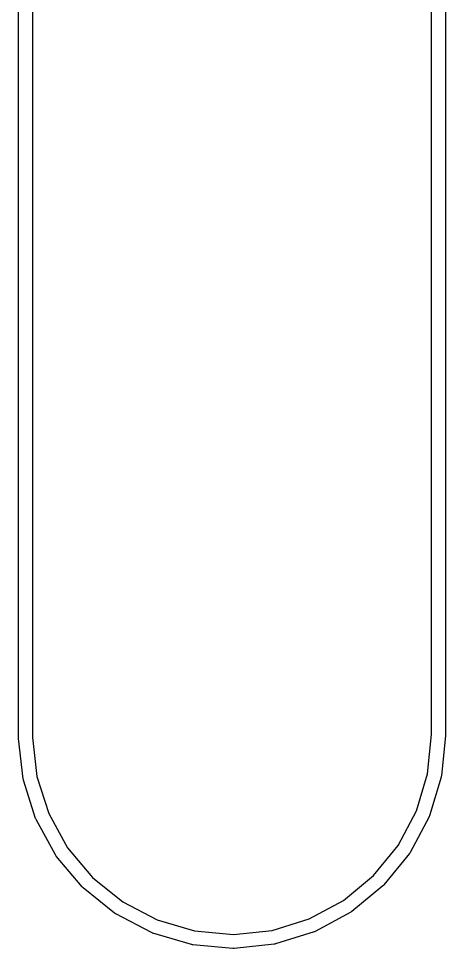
# Model space of a CAD drawing. Extents: x -1.2 to 49.3, y 2.3 to 45.6.
# Drawn here: x 15.56 to 19.24, y 15.54 to 23.55 of the extents above; entities that cross this region are included whole.
import ezdxf

# ---------------------------------------------------------------- set-up
doc = ezdxf.new("R2010")
doc.units = 0
doc.layers.add('BLACK', color=7, linetype='CONTINUOUS')

msp = doc.modelspace()

# ---------------------------------------------------------------- linework, layer by layer
at = {"layer": 'BLACK', "linetype": 'CONTINUOUS'}
for p, q in [((15.562, 17.3771), (15.562, 33.0039)), ((15.682, 33.0039), (15.682, 17.3803)), ((19.118, 17.3829), (19.118, 33.0039)), ((19.238, 33.0039), (19.238, 17.3771)), ((15.562, 17.3769), (15.562, 17.3771)), ((15.5622, 17.3548), (15.562, 17.3769)), ((15.682, 17.3803), (15.6822, 17.3587)), ((19.085, 17.0464), (19.118, 17.3829)), ((19.2377, 17.3741), (19.2039, 17.0288)), ((19.238, 17.3771), (19.2377, 17.3741)), ((19.2377, 17.3741), (19.2377, 17.3741)), ((15.5625, 17.352), (15.5622, 17.3548)), ((15.5625, 17.3493), (15.5625, 17.352)), ((15.5625, 17.3485), (15.5625, 17.3493)), ((15.6012, 17.0036), (15.5625, 17.3485)), ((15.6822, 17.3587), (15.7198, 17.0229)), ((15.6024, 16.9983), (15.6012, 17.0036)), ((15.6034, 16.993), (15.6024, 16.9983)), ((15.6037, 16.9922), (15.6034, 16.993)), ((15.7086, 16.6614), (15.6037, 16.9922)), ((15.7198, 17.0229), (15.8212, 16.7033)), ((18.9881, 16.7254), (19.085, 17.0464)), ((19.2016, 17.0173), (19.1013, 16.6851)), ((19.2026, 17.0226), (19.2016, 17.0173)), ((19.2038, 17.028), (19.2026, 17.0226)), ((19.2039, 17.0288), (19.2038, 17.028)), ((15.7107, 16.6565), (15.7086, 16.6614)), ((15.7128, 16.6514), (15.7107, 16.6565)), ((15.7132, 16.6507), (15.7128, 16.6514)), ((15.8212, 16.7033), (15.9827, 16.4095)), ((18.8307, 16.4294), (18.9881, 16.7254)), ((19.0968, 16.6743), (18.9339, 16.3679)), ((19.0989, 16.6793), (19.0968, 16.6743)), ((19.101, 16.6843), (19.0989, 16.6793)), ((19.1013, 16.6851), (19.101, 16.6843)), ((15.8804, 16.3466), (15.7132, 16.6507)), ((18.6188, 16.1696), (18.8307, 16.4294)), ((15.8834, 16.3421), (15.8804, 16.3466)), ((15.8865, 16.3376), (15.8834, 16.3421)), ((15.887, 16.3369), (15.8865, 16.3376)), ((16.11, 16.0711), (15.887, 16.3369)), ((15.9827, 16.4095), (16.1982, 16.1527)), ((18.9274, 16.3581), (18.7081, 16.0892)), ((18.9304, 16.3627), (18.9274, 16.3581)), ((18.9335, 16.3672), (18.9304, 16.3627)), ((18.9339, 16.3679), (18.9335, 16.3672)), ((16.1982, 16.1527), (16.4594, 15.9427)), ((18.3605, 15.956), (18.6188, 16.1696)), ((16.1139, 16.0673), (16.11, 16.0711)), ((16.1178, 16.0634), (16.1139, 16.0673)), ((16.1184, 16.0629), (16.1178, 16.0634)), ((16.3888, 15.8455), (16.1184, 16.0629)), ((18.6999, 16.0809), (18.4325, 15.8597)), ((18.7037, 16.0848), (18.6999, 16.0809)), ((18.7076, 16.0886), (18.7037, 16.0848)), ((18.7081, 16.0892), (18.7076, 16.0886)), ((16.4594, 15.9427), (16.7565, 15.7874)), ((18.0656, 15.7965), (18.3605, 15.956)), ((18.4228, 15.8532), (18.1175, 15.6882)), ((18.4273, 15.8562), (18.4228, 15.8532)), ((18.4318, 15.8592), (18.4273, 15.8562)), ((18.4325, 15.8597), (18.4318, 15.8592)), ((16.3933, 15.8425), (16.3888, 15.8455)), ((16.3979, 15.8395), (16.3933, 15.8425)), ((16.3986, 15.8391), (16.3979, 15.8395)), ((16.7062, 15.6783), (16.3986, 15.8391)), ((16.7565, 15.7874), (17.0781, 15.6927)), ((17.7454, 15.6974), (18.0656, 15.7965)), ((17.0781, 15.6927), (17.412, 15.6623)), ((17.412, 15.6623), (17.7454, 15.6974)), ((16.7112, 15.6763), (16.7062, 15.6783)), ((16.7162, 15.6742), (16.7112, 15.6763)), ((16.717, 15.6739), (16.7162, 15.6742)), ((17.0499, 15.5759), (16.717, 15.6739)), ((18.1067, 15.6836), (17.7753, 15.581)), ((18.1118, 15.6857), (18.1067, 15.6836)), ((18.1168, 15.6878), (18.1118, 15.6857)), ((18.1175, 15.6881), (18.1168, 15.6878)), ((18.1175, 15.6882), (18.1175, 15.6881)), ((18.1175, 15.6881), (18.1175, 15.6881)), ((17.0552, 15.5749), (17.0499, 15.5759)), ((17.0606, 15.5738), (17.0552, 15.5749)), ((17.0614, 15.5737), (17.0606, 15.5738)), ((17.407, 15.5423), (17.0614, 15.5737)), ((17.4124, 15.5423), (17.407, 15.5423)), ((17.4179, 15.5423), (17.4124, 15.5423)), ((17.4187, 15.5424), (17.4179, 15.5423)), ((17.7638, 15.5786), (17.4187, 15.5424)), ((17.7691, 15.5797), (17.7638, 15.5786)), ((17.7745, 15.5808), (17.7691, 15.5797)), ((17.7753, 15.581), (17.7745, 15.5808))]:
    msp.add_line(p, q, dxfattribs=at)

doc.saveas('drawing.dxf')
